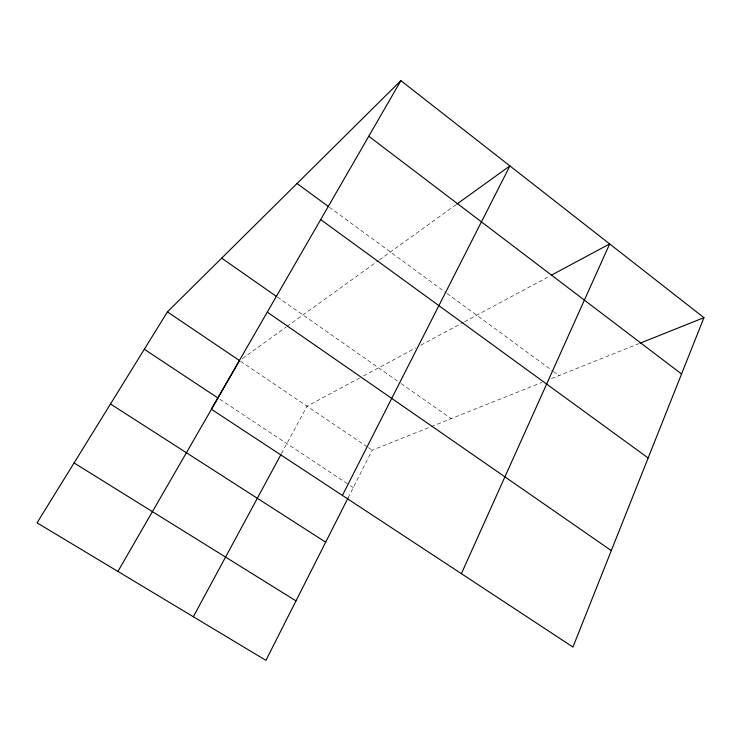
<?xml version="1.0" encoding="UTF-8"?>
<svg xmlns="http://www.w3.org/2000/svg" width="741" height="741" viewBox="0 0 741 741"><rect width="100%" height="100%" fill="white"/><g stroke="black" fill="none" stroke-linecap="round" stroke-linejoin="round"><path stroke-width="0.56" stroke-dasharray="3.71 2.78" d="M348.085 497.878L372.195 450.195L430.215 427.029M281.385 453.724L307.052 406.198L359.533 378.058M242.335 358.616L286.045 327.133M286.98 326.457L378.382 260.637M379.309 259.971L455.882 204.812M363.544 375.909L415.803 347.89M420.832 345.195L463.495 322.316M464.514 321.77L549.516 276.189M431.262 426.603L541.856 382.43M551.517 378.568L639.048 343.602M219.892 399.279L349.446 485.031M350.41 485.661L353.3 487.578M240.51 361.256L367.406 446.962M368.37 447.61L372.195 450.195M277.43 297.122L400.288 383.014M401.233 383.671L451.241 418.628M329.384 207.239L446.091 292.778M447.018 293.464L552.554 370.815M553.481 371.5L559.029 375.567"/><path stroke-width="1.11" d="M703.95 317.676L572.941 647.05L211.278 409.171L400.872 80.639L703.95 317.676L640.113 343.176M461.374 573.673L609.658 243.937L551.554 275.096M348.085 497.878L265.926 660.361L37.05 522.85L167.42 311.887L400.872 80.639M342.407 495.414L509.901 165.91L456.817 204.145M193.336 616.744L280.839 454.742M117.912 571.431L239.556 360.617L167.42 311.887M74.072 462.94L296.002 600.877M110.502 403.984L325.688 542.18M144.319 349.27L217.974 398.019M267.279 312.128L611.306 550.6M221.67 258.155L276.486 296.465M320.677 219.595L648.143 457.975M297.021 183.518L328.458 206.554M368.786 136.242L681.553 373.983"/></g></svg>
